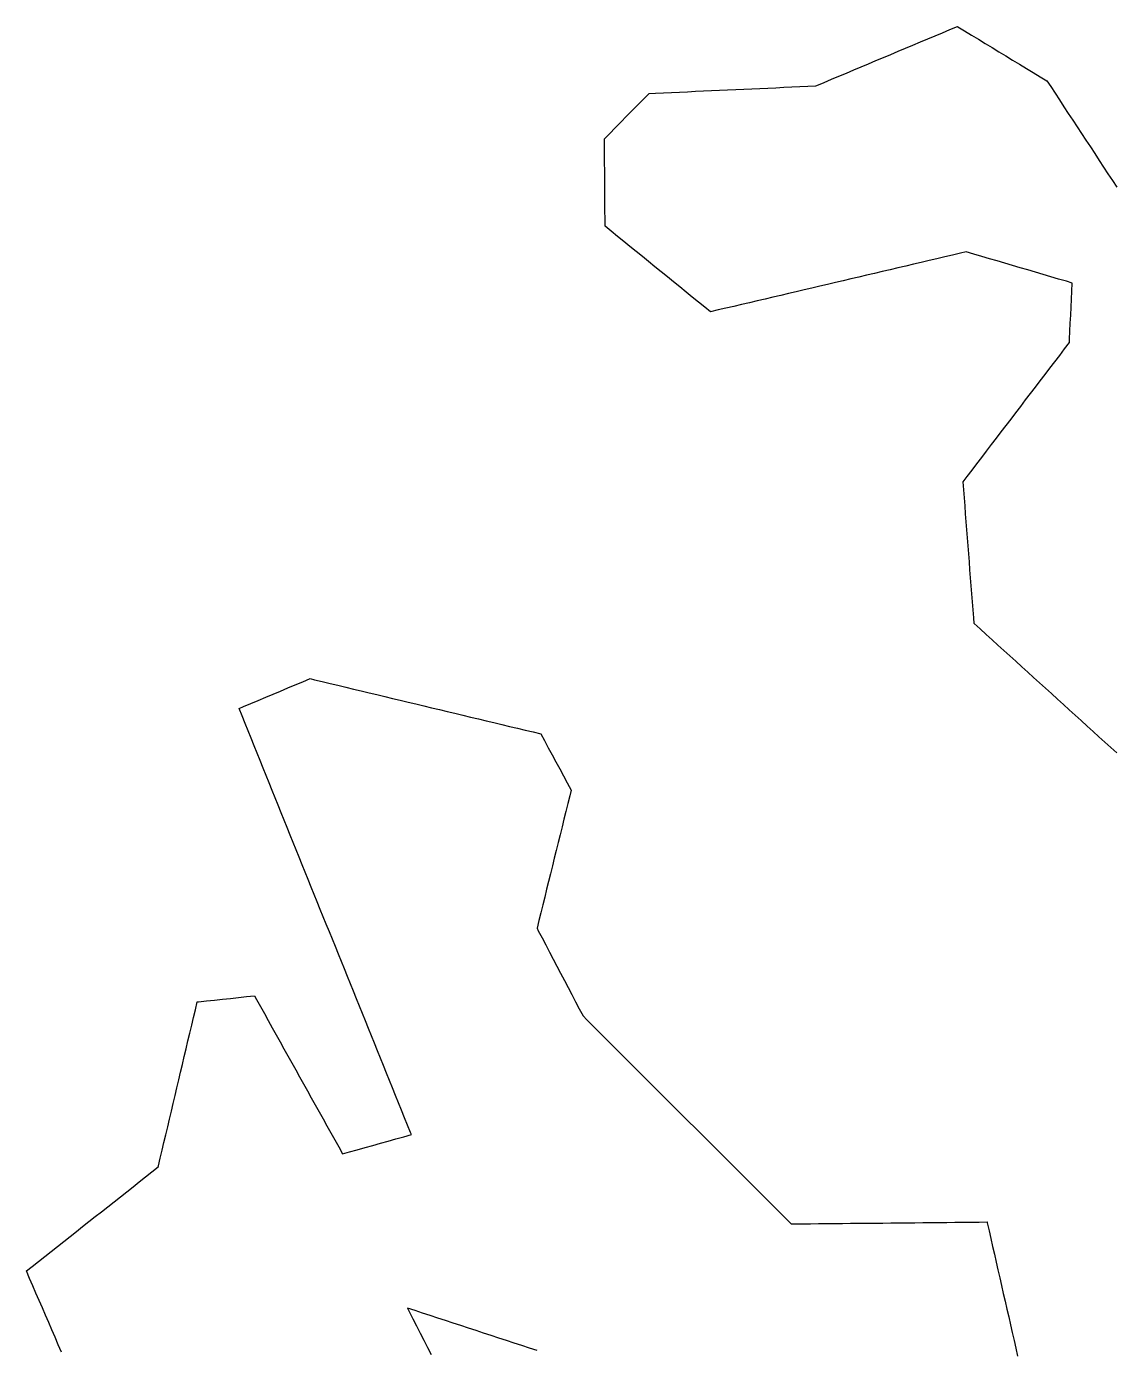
# Model space of a CAD drawing. Header units: millimetres. Extents: x 32 to 3054, y 42 to 5568.
# Drawn here: x 2101.8 to 2237.2, y 4519.6 to 4684.4 of the extents above; entities that cross this region are included whole.
import ezdxf

# ---------------------------------------------------------------- set-up
doc = ezdxf.new("R2010")
doc.units = ezdxf.units.MM
doc.layers.add('ALL_ISLANDS', color=7, linetype='Continuous')
doc.layers.add('OUTLINE_ISLAND_01', color=7, linetype='Continuous')

msp = doc.modelspace()

# ---------------------------------------------------------------- linework, layer by layer
at = {"layer": 'ALL_ISLANDS'}
for points in [[(2237.6921, 4593.9138), (2236.9513, 4594.5856), (2236.2106, 4595.2574), (2235.4699, 4595.9292), (2234.7292, 4596.601), (2233.9884, 4597.2728), (2233.2477, 4597.9446), (2232.507, 4598.6164), (2231.7662, 4599.2882), (2231.0255, 4599.96), (2230.2848, 4600.6318), (2229.5441, 4601.3036), (2228.8033, 4601.9754), (2228.0626, 4602.6472), (2227.3219, 4603.319), (2226.5811, 4603.9908), (2225.8404, 4604.6626), (2225.0997, 4605.3344), (2224.359, 4606.0062), (2223.6182, 4606.6781), (2222.8775, 4607.3499), (2222.1368, 4608.0217), (2221.396, 4608.6935), (2220.6553, 4609.3653), (2219.9146, 4610.0371), (2219.8592, 4610.7489), (2219.7816, 4611.7459), (2219.704, 4612.7429), (2219.6264, 4613.7399), (2219.5488, 4614.7369), (2219.4712, 4615.7339), (2219.3936, 4616.7309), (2219.316, 4617.7278), (2219.2384, 4618.7248), (2219.1608, 4619.7218), (2219.0832, 4620.7188), (2219.0056, 4621.7158), (2218.928, 4622.7128), (2218.8504, 4623.7097), (2218.7728, 4624.7067), (2218.6952, 4625.7037), (2218.6176, 4626.7007), (2218.54, 4627.6977), (2219.0444, 4628.3584), (2219.6512, 4629.1533), (2220.258, 4629.9481), (2220.8648, 4630.743), (2221.4716, 4631.5379), (2222.0784, 4632.3327), (2222.6852, 4633.1276), (2223.292, 4633.9224), (2223.8988, 4634.7173), (2224.5056, 4635.5121), (2225.1124, 4636.307), (2225.7192, 4637.1018), (2226.326, 4637.8967), (2226.9328, 4638.6916), (2227.5396, 4639.4864), (2228.1464, 4640.2813), (2228.7532, 4641.0761), (2229.36, 4641.871), (2229.9668, 4642.6658), (2230.5736, 4643.4607), (2231.1804, 4644.2555), (2231.7872, 4645.0504), (2231.8066, 4645.481), (2231.8515, 4646.48), (2231.8964, 4647.479), (2231.9414, 4648.478), (2231.9863, 4649.477), (2232.0312, 4650.476), (2232.0762, 4651.475), (2232.1211, 4652.474), (2231.403, 4652.6851), (2230.4436, 4652.9671), (2229.4842, 4653.2491), (2228.5248, 4653.5311), (2227.5654, 4653.8131), (2226.606, 4654.0951), (2225.6465, 4654.3772), (2224.6871, 4654.6592), (2223.7277, 4654.9412), (2222.7683, 4655.2232), (2221.8089, 4655.5052), (2220.8495, 4655.7873), (2219.8901, 4656.0693), (2218.9307, 4656.3513), (2218.1963, 4656.1793), (2217.2226, 4655.9513), (2216.249, 4655.7233), (2215.2753, 4655.4953), (2214.3017, 4655.2673), (2213.328, 4655.0393), (2212.3543, 4654.8113), (2211.3807, 4654.5833), (2210.407, 4654.3553), (2209.4334, 4654.1273), (2208.4597, 4653.8993), (2207.486, 4653.6713), (2206.5124, 4653.4433), (2205.5387, 4653.2152), (2204.5651, 4652.9872), (2203.5914, 4652.7592), (2202.6177, 4652.5312), (2201.6441, 4652.3032), (2200.6704, 4652.0752), (2199.6968, 4651.8472), (2198.7231, 4651.6192), (2197.7494, 4651.3912), (2196.7758, 4651.1632), (2195.8021, 4650.9352), (2194.8285, 4650.7072), (2193.8548, 4650.4792), (2192.8811, 4650.2512), (2191.9075, 4650.0232), (2190.9338, 4649.7952), (2189.9602, 4649.5672), (2188.9865, 4649.3392), (2188.0128, 4649.1112), (2187.0392, 4648.8832), (2186.3353, 4649.4556), (2185.5595, 4650.0866), (2184.7837, 4650.7175), (2184.0079, 4651.3485), (2183.2321, 4651.9795), (2182.4563, 4652.6104), (2181.6805, 4653.2414), (2180.9047, 4653.8724), (2180.1289, 4654.5033), (2179.3531, 4655.1343), (2178.5773, 4655.7653), (2177.8014, 4656.3962), (2177.0256, 4657.0272), (2176.2498, 4657.6582), (2175.474, 4658.2891), (2174.6982, 4658.9201), (2173.9224, 4659.5511), (2173.9162, 4660.4543), (2173.9094, 4661.4543), (2173.9026, 4662.4543), (2173.8957, 4663.4542), (2173.8889, 4664.4542), (2173.882, 4665.4542), (2173.8752, 4666.4542), (2173.8684, 4667.4542), (2173.8615, 4668.4541), (2173.8547, 4669.4541), (2173.8479, 4670.4541), (2174.4969, 4671.1118), (2175.1993, 4671.8236), (2175.9017, 4672.5353), (2176.6041, 4673.2471), (2177.3065, 4673.9589), (2178.0088, 4674.6707), (2178.7112, 4675.3825), (2179.4136, 4676.0943), (2180.2069, 4676.1304), (2181.2059, 4676.176), (2182.2048, 4676.2215), (2183.2038, 4676.267), (2184.2028, 4676.3125), (2185.2017, 4676.3581), (2186.2007, 4676.4036), (2187.1997, 4676.4491), (2188.1986, 4676.4946), (2189.1976, 4676.5402), (2190.1965, 4676.5857), (2191.1955, 4676.6312), (2192.1945, 4676.6767), (2193.1934, 4676.7223), (2194.1924, 4676.7678), (2195.1914, 4676.8133), (2196.1903, 4676.8588), (2197.1893, 4676.9044), (2198.1883, 4676.9499), (2199.1872, 4676.9954), (2200.1862, 4677.0409), (2200.3034, 4677.0901), (2201.2255, 4677.477), (2202.1476, 4677.8639), (2203.0697, 4678.2509), (2203.9918, 4678.6378), (2204.9139, 4679.0247), (2205.8361, 4679.4116), (2206.7582, 4679.7985), (2207.6803, 4680.1854), (2208.6024, 4680.5724), (2209.5245, 4680.9593), (2210.4466, 4681.3462), (2211.3687, 4681.7331), (2212.2909, 4682.12), (2213.213, 4682.5069), (2214.1351, 4682.8938), (2215.0572, 4683.2808), (2215.9793, 4683.6677), (2216.9014, 4684.0546), (2217.8236, 4684.4415), (2217.8706, 4684.4129), (2218.7252, 4683.8937), (2219.5798, 4683.3744), (2220.4344, 4682.8551), (2221.289, 4682.3359), (2222.1437, 4681.8166), (2222.9983, 4681.2973), (2223.8529, 4680.7781), (2224.7075, 4680.2588), (2225.5621, 4679.7396), (2226.4167, 4679.2203), (2227.2713, 4678.701), (2228.126, 4678.1818), (2228.9806, 4677.6625), (2229.4473, 4676.9523), (2229.9965, 4676.1166), (2230.5457, 4675.2809), (2231.0949, 4674.4452), (2231.6441, 4673.6095), (2232.1932, 4672.7738), (2232.7424, 4671.9381), (2233.2916, 4671.1024), (2233.8408, 4670.2667), (2234.39, 4669.431), (2234.9392, 4668.5953), (2235.4884, 4667.7596), (2236.0376, 4666.9239), (2236.5868, 4666.0882), (2237.1359, 4665.2525), (2237.6851, 4664.4168)], [(2106.1734, 4519.2631), (2105.7776, 4520.1814), (2105.3818, 4521.0998), (2104.986, 4522.0181), (2104.5902, 4522.9364), (2104.1944, 4523.8548), (2103.7986, 4524.7731), (2103.4028, 4525.6915), (2103.007, 4526.6098), (2102.6112, 4527.5281), (2102.2154, 4528.4465), (2101.8196, 4529.3648), (2102.5432, 4529.9364), (2103.3279, 4530.5562), (2104.1126, 4531.1761), (2104.8974, 4531.7959), (2105.6821, 4532.4158), (2106.4668, 4533.0356), (2107.2515, 4533.6555), (2108.0362, 4534.2754), (2108.8209, 4534.8952), (2109.6057, 4535.5151), (2110.3904, 4536.1349), (2111.1751, 4536.7548), (2111.9598, 4537.3746), (2112.7445, 4537.9945), (2113.5292, 4538.6143), (2114.314, 4539.2342), (2115.0987, 4539.854), (2115.8834, 4540.4739), (2116.6681, 4541.0937), (2117.4528, 4541.7136), (2118.2376, 4542.3335), (2118.267, 4542.4582), (2118.4971, 4543.4314), (2118.7271, 4544.4046), (2118.9572, 4545.3778), (2119.1872, 4546.3509), (2119.4173, 4547.3241), (2119.6473, 4548.2973), (2119.8774, 4549.2705), (2120.1074, 4550.2437), (2120.3375, 4551.2168), (2120.5675, 4552.19), (2120.7976, 4553.1632), (2121.0276, 4554.1364), (2121.2577, 4555.1096), (2121.4877, 4556.0827), (2121.7178, 4557.0559), (2121.9478, 4558.0291), (2122.1779, 4559.0023), (2122.4079, 4559.9754), (2122.638, 4560.9486), (2122.868, 4561.9218), (2123.0981, 4562.895), (2123.2678, 4562.913), (2124.2622, 4563.0189), (2125.2565, 4563.1248), (2126.2509, 4563.2306), (2127.2453, 4563.3365), (2128.2397, 4563.4424), (2129.2341, 4563.5482), (2130.2284, 4563.6541), (2130.4947, 4563.1769), (2130.982, 4562.3037), (2131.4693, 4561.4304), (2131.9565, 4560.5572), (2132.4438, 4559.6839), (2132.9311, 4558.8107), (2133.4184, 4557.9374), (2133.9056, 4557.0642), (2134.3929, 4556.1909), (2134.8802, 4555.3177), (2135.3675, 4554.4444), (2135.8547, 4553.5712), (2136.342, 4552.6979), (2136.8293, 4551.8247), (2137.3166, 4550.9514), (2137.8039, 4550.0782), (2138.2911, 4549.2049), (2138.7784, 4548.3317), (2139.2657, 4547.4584), (2139.753, 4546.5852), (2140.2402, 4545.7119), (2140.7275, 4544.8387), (2141.2148, 4543.9655), (2142.0854, 4544.2096), (2143.0483, 4544.4796), (2144.0112, 4544.7496), (2144.974, 4545.0196), (2145.9369, 4545.2897), (2146.8997, 4545.5597), (2147.8626, 4545.8297), (2148.8254, 4546.0997), (2149.7883, 4546.3697), (2149.6903, 4546.6118), (2149.3152, 4547.5387), (2148.9401, 4548.4657), (2148.565, 4549.3927), (2148.1898, 4550.3197), (2147.8147, 4551.2466), (2147.4396, 4552.1736), (2147.0645, 4553.1006), (2146.6893, 4554.0276), (2146.3142, 4554.9545), (2145.9391, 4555.8815), (2145.5639, 4556.8085), (2145.1888, 4557.7355), (2144.8137, 4558.6624), (2144.4386, 4559.5894), (2144.0634, 4560.5164), (2143.6883, 4561.4433), (2143.3132, 4562.3703), (2142.9381, 4563.2973), (2142.5629, 4564.2243), (2142.1878, 4565.1512), (2141.8127, 4566.0782), (2141.4375, 4567.0052), (2141.0624, 4567.9322), (2140.6873, 4568.8591), (2140.3122, 4569.7861), (2139.937, 4570.7131), (2139.5619, 4571.6401), (2139.1868, 4572.567), (2138.8117, 4573.494), (2138.4365, 4574.421), (2138.0614, 4575.3479), (2137.6863, 4576.2749), (2137.3112, 4577.2019), (2136.936, 4578.1289), (2136.5609, 4579.0558), (2136.1858, 4579.9828), (2135.8106, 4580.9098), (2135.4355, 4581.8368), (2135.0604, 4582.7637), (2134.6853, 4583.6907), (2134.3101, 4584.6177), (2133.935, 4585.5447), (2133.5599, 4586.4716), (2133.1848, 4587.3986), (2132.8096, 4588.3256), (2132.4345, 4589.2525), (2132.0594, 4590.1795), (2131.6842, 4591.1065), (2131.3091, 4592.0335), (2130.934, 4592.9604), (2130.5589, 4593.8874), (2130.1837, 4594.8144), (2129.8086, 4595.7414), (2129.4335, 4596.6683), (2129.0584, 4597.5953), (2128.6832, 4598.5223), (2128.3081, 4599.4493), (2128.8658, 4599.6838), (2129.7876, 4600.0715), (2130.7094, 4600.4591), (2131.6312, 4600.8468), (2132.5531, 4601.2344), (2133.4749, 4601.6221), (2134.3967, 4602.0097), (2135.3185, 4602.3974), (2136.2403, 4602.785), (2137.1621, 4603.1727), (2137.7084, 4603.042), (2138.681, 4602.8095), (2139.6536, 4602.5769), (2140.6261, 4602.3443), (2141.5987, 4602.1117), (2142.5713, 4601.8792), (2143.5439, 4601.6466), (2144.5165, 4601.414), (2145.489, 4601.1814), (2146.4616, 4600.9489), (2147.4342, 4600.7163), (2148.4068, 4600.4837), (2149.3793, 4600.2511), (2150.3519, 4600.0185), (2151.3245, 4599.786), (2152.2971, 4599.5534), (2153.2697, 4599.3208), (2154.2422, 4599.0882), (2155.2148, 4598.8557), (2156.1874, 4598.6231), (2157.16, 4598.3905), (2158.1325, 4598.1579), (2159.1051, 4597.9253), (2160.0777, 4597.6928), (2161.0503, 4597.4602), (2162.0229, 4597.2276), (2162.9954, 4596.995), (2163.968, 4596.7625), (2164.9406, 4596.5299), (2165.9132, 4596.2973), (2166.3688, 4595.4531), (2166.8437, 4594.5731), (2167.3186, 4593.6931), (2167.7935, 4592.813), (2168.2685, 4591.933), (2168.7434, 4591.053), (2169.2183, 4590.173), (2169.6933, 4589.2929), (2169.5155, 4588.5733), (2169.2757, 4587.6025), (2169.0359, 4586.6316), (2168.7962, 4585.6608), (2168.5564, 4584.69), (2168.3166, 4583.7191), (2168.0768, 4582.7483), (2167.837, 4581.7775), (2167.5972, 4580.8067), (2167.3574, 4579.8358), (2167.1177, 4578.865), (2166.8779, 4577.8942), (2166.6381, 4576.9234), (2166.3983, 4575.9525), (2166.1585, 4574.9817), (2165.9187, 4574.0109), (2165.6789, 4573.0401), (2165.4392, 4572.0692), (2165.5972, 4571.7681), (2166.0618, 4570.8826), (2166.5264, 4569.9971), (2166.9911, 4569.1116), (2167.4557, 4568.2261), (2167.9203, 4567.3406), (2168.385, 4566.4551), (2168.8496, 4565.5696), (2169.3142, 4564.6841), (2169.7789, 4563.7986), (2170.2435, 4562.9131), (2170.7081, 4562.0276), (2171.1728, 4561.1421), (2171.6441, 4560.6712), (2172.3516, 4559.9645), (2173.0591, 4559.2577), (2173.7665, 4558.551), (2174.474, 4557.8443), (2175.1815, 4557.1375), (2175.889, 4556.4308), (2176.5964, 4555.724), (2177.3039, 4555.0173), (2178.0114, 4554.3106), (2178.7189, 4553.6038), (2179.4263, 4552.8971), (2180.1338, 4552.1903), (2180.8413, 4551.4836), (2181.5488, 4550.7769), (2182.2562, 4550.0701), (2182.9637, 4549.3634), (2183.6712, 4548.6567), (2184.3786, 4547.9499), (2185.0861, 4547.2432), (2185.7936, 4546.5364), (2186.5011, 4545.8297), (2187.2085, 4545.123), (2187.916, 4544.4162), (2188.6235, 4543.7095), (2189.331, 4543.0027), (2190.0384, 4542.296), (2190.7459, 4541.5893), (2191.4534, 4540.8825), (2192.1609, 4540.1758), (2192.8683, 4539.469), (2193.5758, 4538.7623), (2194.2833, 4538.0556), (2194.9908, 4537.3488), (2195.6982, 4536.6421), (2196.4057, 4535.9353), (2197.1132, 4535.2286), (2197.5228, 4535.2327), (2198.5228, 4535.2428), (2199.5227, 4535.2529), (2200.5227, 4535.263), (2201.5226, 4535.2731), (2202.5226, 4535.2831), (2203.5225, 4535.2932), (2204.5225, 4535.3033), (2205.5224, 4535.3134), (2206.5224, 4535.3235), (2207.5223, 4535.3335), (2208.5223, 4535.3436), (2209.5222, 4535.3537), (2210.5222, 4535.3638), (2211.5221, 4535.3738), (2212.5221, 4535.3839), (2213.522, 4535.394), (2214.522, 4535.4041), (2215.5219, 4535.4142), (2216.5219, 4535.4242), (2217.5218, 4535.4343), (2218.5218, 4535.4444), (2219.5217, 4535.4545), (2220.5217, 4535.4646), (2221.5216, 4535.4746), (2221.5508, 4535.3465), (2221.7727, 4534.3714), (2221.9947, 4533.3964), (2222.2166, 4532.4213), (2222.4385, 4531.4462), (2222.6605, 4530.4712), (2222.8824, 4529.4961), (2223.1043, 4528.5211), (2223.3263, 4527.546), (2223.5482, 4526.5709), (2223.7701, 4525.5959), (2223.9921, 4524.6208), (2224.214, 4523.6457), (2224.4359, 4522.6707), (2224.6579, 4521.6956), (2224.8798, 4520.7206), (2225.1017, 4519.7455), (2225.3237, 4518.7704)], [(2165.4386, 4519.4391), (2164.4886, 4519.7514), (2163.5386, 4520.0636), (2162.5886, 4520.3759), (2161.6386, 4520.6881), (2160.6886, 4521.0004), (2159.7386, 4521.3126), (2158.7886, 4521.6249), (2157.8386, 4521.9371), (2156.8886, 4522.2494), (2155.9386, 4522.5616), (2154.9886, 4522.8739), (2154.0386, 4523.1861), (2153.0886, 4523.4984), (2152.1386, 4523.8107), (2151.1886, 4524.1229), (2150.2386, 4524.4352), (2149.2886, 4524.7474), (2149.5182, 4524.2957), (2149.9713, 4523.4042), (2150.4244, 4522.5127), (2150.8774, 4521.6212), (2151.3305, 4520.7298), (2151.7836, 4519.8383), (2152.2366, 4518.9468)]]:
    msp.add_lwpolyline(points, dxfattribs=at)
at = {"layer": 'OUTLINE_ISLAND_01'}
for points in [[(2237.6921, 4593.9138), (2236.9513, 4594.5856), (2236.2106, 4595.2574), (2235.4699, 4595.9292), (2234.7292, 4596.601), (2233.9884, 4597.2728), (2233.2477, 4597.9446), (2232.507, 4598.6164), (2231.7662, 4599.2882), (2231.0255, 4599.96), (2230.2848, 4600.6318), (2229.5441, 4601.3036), (2228.8033, 4601.9754), (2228.0626, 4602.6472), (2227.3219, 4603.319), (2226.5811, 4603.9908), (2225.8404, 4604.6626), (2225.0997, 4605.3344), (2224.359, 4606.0062), (2223.6182, 4606.6781), (2222.8775, 4607.3499), (2222.1368, 4608.0217), (2221.396, 4608.6935), (2220.6553, 4609.3653), (2219.9146, 4610.0371), (2219.8592, 4610.7489), (2219.7816, 4611.7459), (2219.704, 4612.7429), (2219.6264, 4613.7399), (2219.5488, 4614.7369), (2219.4712, 4615.7339), (2219.3936, 4616.7309), (2219.316, 4617.7278), (2219.2384, 4618.7248), (2219.1608, 4619.7218), (2219.0832, 4620.7188), (2219.0056, 4621.7158), (2218.928, 4622.7128), (2218.8504, 4623.7097), (2218.7728, 4624.7067), (2218.6952, 4625.7037), (2218.6176, 4626.7007), (2218.54, 4627.6977), (2219.0444, 4628.3584), (2219.6512, 4629.1533), (2220.258, 4629.9481), (2220.8648, 4630.743), (2221.4716, 4631.5379), (2222.0784, 4632.3327), (2222.6852, 4633.1276), (2223.292, 4633.9224), (2223.8988, 4634.7173), (2224.5056, 4635.5121), (2225.1124, 4636.307), (2225.7192, 4637.1018), (2226.326, 4637.8967), (2226.9328, 4638.6916), (2227.5396, 4639.4864), (2228.1464, 4640.2813), (2228.7532, 4641.0761), (2229.36, 4641.871), (2229.9668, 4642.6658), (2230.5736, 4643.4607), (2231.1804, 4644.2555), (2231.7872, 4645.0504), (2231.8066, 4645.481), (2231.8515, 4646.48), (2231.8964, 4647.479), (2231.9414, 4648.478), (2231.9863, 4649.477), (2232.0312, 4650.476), (2232.0762, 4651.475), (2232.1211, 4652.474), (2231.403, 4652.6851), (2230.4436, 4652.9671), (2229.4842, 4653.2491), (2228.5248, 4653.5311), (2227.5654, 4653.8131), (2226.606, 4654.0951), (2225.6465, 4654.3772), (2224.6871, 4654.6592), (2223.7277, 4654.9412), (2222.7683, 4655.2232), (2221.8089, 4655.5052), (2220.8495, 4655.7873), (2219.8901, 4656.0693), (2218.9307, 4656.3513), (2218.1963, 4656.1793), (2217.2226, 4655.9513), (2216.249, 4655.7233), (2215.2753, 4655.4953), (2214.3017, 4655.2673), (2213.328, 4655.0393), (2212.3543, 4654.8113), (2211.3807, 4654.5833), (2210.407, 4654.3553), (2209.4334, 4654.1273), (2208.4597, 4653.8993), (2207.486, 4653.6713), (2206.5124, 4653.4433), (2205.5387, 4653.2152), (2204.5651, 4652.9872), (2203.5914, 4652.7592), (2202.6177, 4652.5312), (2201.6441, 4652.3032), (2200.6704, 4652.0752), (2199.6968, 4651.8472), (2198.7231, 4651.6192), (2197.7494, 4651.3912), (2196.7758, 4651.1632), (2195.8021, 4650.9352), (2194.8285, 4650.7072), (2193.8548, 4650.4792), (2192.8811, 4650.2512), (2191.9075, 4650.0232), (2190.9338, 4649.7952), (2189.9602, 4649.5672), (2188.9865, 4649.3392), (2188.0128, 4649.1112), (2187.0392, 4648.8832), (2186.3353, 4649.4556), (2185.5595, 4650.0866), (2184.7837, 4650.7175), (2184.0079, 4651.3485), (2183.2321, 4651.9795), (2182.4563, 4652.6104), (2181.6805, 4653.2414), (2180.9047, 4653.8724), (2180.1289, 4654.5033), (2179.3531, 4655.1343), (2178.5773, 4655.7653), (2177.8014, 4656.3962), (2177.0256, 4657.0272), (2176.2498, 4657.6582), (2175.474, 4658.2891), (2174.6982, 4658.9201), (2173.9224, 4659.5511), (2173.9162, 4660.4543), (2173.9094, 4661.4543), (2173.9026, 4662.4543), (2173.8957, 4663.4542), (2173.8889, 4664.4542), (2173.882, 4665.4542), (2173.8752, 4666.4542), (2173.8684, 4667.4542), (2173.8615, 4668.4541), (2173.8547, 4669.4541), (2173.8479, 4670.4541), (2174.4969, 4671.1118), (2175.1993, 4671.8236), (2175.9017, 4672.5353), (2176.6041, 4673.2471), (2177.3065, 4673.9589), (2178.0088, 4674.6707), (2178.7112, 4675.3825), (2179.4136, 4676.0943), (2180.2069, 4676.1304), (2181.2059, 4676.176), (2182.2048, 4676.2215), (2183.2038, 4676.267), (2184.2028, 4676.3125), (2185.2017, 4676.3581), (2186.2007, 4676.4036), (2187.1997, 4676.4491), (2188.1986, 4676.4946), (2189.1976, 4676.5402), (2190.1965, 4676.5857), (2191.1955, 4676.6312), (2192.1945, 4676.6767), (2193.1934, 4676.7223), (2194.1924, 4676.7678), (2195.1914, 4676.8133), (2196.1903, 4676.8588), (2197.1893, 4676.9044), (2198.1883, 4676.9499), (2199.1872, 4676.9954), (2200.1862, 4677.0409), (2200.3034, 4677.0901), (2201.2255, 4677.477), (2202.1476, 4677.8639), (2203.0697, 4678.2509), (2203.9918, 4678.6378), (2204.9139, 4679.0247), (2205.8361, 4679.4116), (2206.7582, 4679.7985), (2207.6803, 4680.1854), (2208.6024, 4680.5724), (2209.5245, 4680.9593), (2210.4466, 4681.3462), (2211.3687, 4681.7331), (2212.2909, 4682.12), (2213.213, 4682.5069), (2214.1351, 4682.8938), (2215.0572, 4683.2808), (2215.9793, 4683.6677), (2216.9014, 4684.0546), (2217.8236, 4684.4415), (2217.8706, 4684.4129), (2218.7252, 4683.8937), (2219.5798, 4683.3744), (2220.4344, 4682.8551), (2221.289, 4682.3359), (2222.1437, 4681.8166), (2222.9983, 4681.2973), (2223.8529, 4680.7781), (2224.7075, 4680.2588), (2225.5621, 4679.7396), (2226.4167, 4679.2203), (2227.2713, 4678.701), (2228.126, 4678.1818), (2228.9806, 4677.6625), (2229.4473, 4676.9523), (2229.9965, 4676.1166), (2230.5457, 4675.2809), (2231.0949, 4674.4452), (2231.6441, 4673.6095), (2232.1932, 4672.7738), (2232.7424, 4671.9381), (2233.2916, 4671.1024), (2233.8408, 4670.2667), (2234.39, 4669.431), (2234.9392, 4668.5953), (2235.4884, 4667.7596), (2236.0376, 4666.9239), (2236.5868, 4666.0882), (2237.1359, 4665.2525), (2237.6851, 4664.4168)], [(2106.1734, 4519.2631), (2105.7776, 4520.1814), (2105.3818, 4521.0998), (2104.986, 4522.0181), (2104.5902, 4522.9364), (2104.1944, 4523.8548), (2103.7986, 4524.7731), (2103.4028, 4525.6915), (2103.007, 4526.6098), (2102.6112, 4527.5281), (2102.2154, 4528.4465), (2101.8196, 4529.3648), (2102.5432, 4529.9364), (2103.3279, 4530.5562), (2104.1126, 4531.1761), (2104.8974, 4531.7959), (2105.6821, 4532.4158), (2106.4668, 4533.0356), (2107.2515, 4533.6555), (2108.0362, 4534.2754), (2108.8209, 4534.8952), (2109.6057, 4535.5151), (2110.3904, 4536.1349), (2111.1751, 4536.7548), (2111.9598, 4537.3746), (2112.7445, 4537.9945), (2113.5292, 4538.6143), (2114.314, 4539.2342), (2115.0987, 4539.854), (2115.8834, 4540.4739), (2116.6681, 4541.0937), (2117.4528, 4541.7136), (2118.2376, 4542.3335), (2118.267, 4542.4582), (2118.4971, 4543.4314), (2118.7271, 4544.4046), (2118.9572, 4545.3778), (2119.1872, 4546.3509), (2119.4173, 4547.3241), (2119.6473, 4548.2973), (2119.8774, 4549.2705), (2120.1074, 4550.2437), (2120.3375, 4551.2168), (2120.5675, 4552.19), (2120.7976, 4553.1632), (2121.0276, 4554.1364), (2121.2577, 4555.1096), (2121.4877, 4556.0827), (2121.7178, 4557.0559), (2121.9478, 4558.0291), (2122.1779, 4559.0023), (2122.4079, 4559.9754), (2122.638, 4560.9486), (2122.868, 4561.9218), (2123.0981, 4562.895), (2123.2678, 4562.913), (2124.2622, 4563.0189), (2125.2565, 4563.1248), (2126.2509, 4563.2306), (2127.2453, 4563.3365), (2128.2397, 4563.4424), (2129.2341, 4563.5482), (2130.2284, 4563.6541), (2130.4947, 4563.1769), (2130.982, 4562.3037), (2131.4693, 4561.4304), (2131.9565, 4560.5572), (2132.4438, 4559.6839), (2132.9311, 4558.8107), (2133.4184, 4557.9374), (2133.9056, 4557.0642), (2134.3929, 4556.1909), (2134.8802, 4555.3177), (2135.3675, 4554.4444), (2135.8547, 4553.5712), (2136.342, 4552.6979), (2136.8293, 4551.8247), (2137.3166, 4550.9514), (2137.8039, 4550.0782), (2138.2911, 4549.2049), (2138.7784, 4548.3317), (2139.2657, 4547.4584), (2139.753, 4546.5852), (2140.2402, 4545.7119), (2140.7275, 4544.8387), (2141.2148, 4543.9655), (2142.0854, 4544.2096), (2143.0483, 4544.4796), (2144.0112, 4544.7496), (2144.974, 4545.0196), (2145.9369, 4545.2897), (2146.8997, 4545.5597), (2147.8626, 4545.8297), (2148.8254, 4546.0997), (2149.7883, 4546.3697), (2149.6903, 4546.6118), (2149.3152, 4547.5387), (2148.9401, 4548.4657), (2148.565, 4549.3927), (2148.1898, 4550.3197), (2147.8147, 4551.2466), (2147.4396, 4552.1736), (2147.0645, 4553.1006), (2146.6893, 4554.0276), (2146.3142, 4554.9545), (2145.9391, 4555.8815), (2145.5639, 4556.8085), (2145.1888, 4557.7355), (2144.8137, 4558.6624), (2144.4386, 4559.5894), (2144.0634, 4560.5164), (2143.6883, 4561.4433), (2143.3132, 4562.3703), (2142.9381, 4563.2973), (2142.5629, 4564.2243), (2142.1878, 4565.1512), (2141.8127, 4566.0782), (2141.4375, 4567.0052), (2141.0624, 4567.9322), (2140.6873, 4568.8591), (2140.3122, 4569.7861), (2139.937, 4570.7131), (2139.5619, 4571.6401), (2139.1868, 4572.567), (2138.8117, 4573.494), (2138.4365, 4574.421), (2138.0614, 4575.3479), (2137.6863, 4576.2749), (2137.3112, 4577.2019), (2136.936, 4578.1289), (2136.5609, 4579.0558), (2136.1858, 4579.9828), (2135.8106, 4580.9098), (2135.4355, 4581.8368), (2135.0604, 4582.7637), (2134.6853, 4583.6907), (2134.3101, 4584.6177), (2133.935, 4585.5447), (2133.5599, 4586.4716), (2133.1848, 4587.3986), (2132.8096, 4588.3256), (2132.4345, 4589.2525), (2132.0594, 4590.1795), (2131.6842, 4591.1065), (2131.3091, 4592.0335), (2130.934, 4592.9604), (2130.5589, 4593.8874), (2130.1837, 4594.8144), (2129.8086, 4595.7414), (2129.4335, 4596.6683), (2129.0584, 4597.5953), (2128.6832, 4598.5223), (2128.3081, 4599.4493), (2128.8658, 4599.6838), (2129.7876, 4600.0715), (2130.7094, 4600.4591), (2131.6312, 4600.8468), (2132.5531, 4601.2344), (2133.4749, 4601.6221), (2134.3967, 4602.0097), (2135.3185, 4602.3974), (2136.2403, 4602.785), (2137.1621, 4603.1727), (2137.7084, 4603.042), (2138.681, 4602.8095), (2139.6536, 4602.5769), (2140.6261, 4602.3443), (2141.5987, 4602.1117), (2142.5713, 4601.8792), (2143.5439, 4601.6466), (2144.5165, 4601.414), (2145.489, 4601.1814), (2146.4616, 4600.9489), (2147.4342, 4600.7163), (2148.4068, 4600.4837), (2149.3793, 4600.2511), (2150.3519, 4600.0185), (2151.3245, 4599.786), (2152.2971, 4599.5534), (2153.2697, 4599.3208), (2154.2422, 4599.0882), (2155.2148, 4598.8557), (2156.1874, 4598.6231), (2157.16, 4598.3905), (2158.1325, 4598.1579), (2159.1051, 4597.9253), (2160.0777, 4597.6928), (2161.0503, 4597.4602), (2162.0229, 4597.2276), (2162.9954, 4596.995), (2163.968, 4596.7625), (2164.9406, 4596.5299), (2165.9132, 4596.2973), (2166.3688, 4595.4531), (2166.8437, 4594.5731), (2167.3186, 4593.6931), (2167.7935, 4592.813), (2168.2685, 4591.933), (2168.7434, 4591.053), (2169.2183, 4590.173), (2169.6933, 4589.2929), (2169.5155, 4588.5733), (2169.2757, 4587.6025), (2169.0359, 4586.6316), (2168.7962, 4585.6608), (2168.5564, 4584.69), (2168.3166, 4583.7191), (2168.0768, 4582.7483), (2167.837, 4581.7775), (2167.5972, 4580.8067), (2167.3574, 4579.8358), (2167.1177, 4578.865), (2166.8779, 4577.8942), (2166.6381, 4576.9234), (2166.3983, 4575.9525), (2166.1585, 4574.9817), (2165.9187, 4574.0109), (2165.6789, 4573.0401), (2165.4392, 4572.0692), (2165.5972, 4571.7681), (2166.0618, 4570.8826), (2166.5264, 4569.9971), (2166.9911, 4569.1116), (2167.4557, 4568.2261), (2167.9203, 4567.3406), (2168.385, 4566.4551), (2168.8496, 4565.5696), (2169.3142, 4564.6841), (2169.7789, 4563.7986), (2170.2435, 4562.9131), (2170.7081, 4562.0276), (2171.1728, 4561.1421), (2171.6441, 4560.6712), (2172.3516, 4559.9645), (2173.0591, 4559.2577), (2173.7665, 4558.551), (2174.474, 4557.8443), (2175.1815, 4557.1375), (2175.889, 4556.4308), (2176.5964, 4555.724), (2177.3039, 4555.0173), (2178.0114, 4554.3106), (2178.7189, 4553.6038), (2179.4263, 4552.8971), (2180.1338, 4552.1903), (2180.8413, 4551.4836), (2181.5488, 4550.7769), (2182.2562, 4550.0701), (2182.9637, 4549.3634), (2183.6712, 4548.6567), (2184.3786, 4547.9499), (2185.0861, 4547.2432), (2185.7936, 4546.5364), (2186.5011, 4545.8297), (2187.2085, 4545.123), (2187.916, 4544.4162), (2188.6235, 4543.7095), (2189.331, 4543.0027), (2190.0384, 4542.296), (2190.7459, 4541.5893), (2191.4534, 4540.8825), (2192.1609, 4540.1758), (2192.8683, 4539.469), (2193.5758, 4538.7623), (2194.2833, 4538.0556), (2194.9908, 4537.3488), (2195.6982, 4536.6421), (2196.4057, 4535.9353), (2197.1132, 4535.2286), (2197.5228, 4535.2327), (2198.5228, 4535.2428), (2199.5227, 4535.2529), (2200.5227, 4535.263), (2201.5226, 4535.2731), (2202.5226, 4535.2831), (2203.5225, 4535.2932), (2204.5225, 4535.3033), (2205.5224, 4535.3134), (2206.5224, 4535.3235), (2207.5223, 4535.3335), (2208.5223, 4535.3436), (2209.5222, 4535.3537), (2210.5222, 4535.3638), (2211.5221, 4535.3738), (2212.5221, 4535.3839), (2213.522, 4535.394), (2214.522, 4535.4041), (2215.5219, 4535.4142), (2216.5219, 4535.4242), (2217.5218, 4535.4343), (2218.5218, 4535.4444), (2219.5217, 4535.4545), (2220.5217, 4535.4646), (2221.5216, 4535.4746), (2221.5508, 4535.3465), (2221.7727, 4534.3714), (2221.9947, 4533.3964), (2222.2166, 4532.4213), (2222.4385, 4531.4462), (2222.6605, 4530.4712), (2222.8824, 4529.4961), (2223.1043, 4528.5211), (2223.3263, 4527.546), (2223.5482, 4526.5709), (2223.7701, 4525.5959), (2223.9921, 4524.6208), (2224.214, 4523.6457), (2224.4359, 4522.6707), (2224.6579, 4521.6956), (2224.8798, 4520.7206), (2225.1017, 4519.7455), (2225.3237, 4518.7704)], [(2165.4386, 4519.4391), (2164.4886, 4519.7514), (2163.5386, 4520.0636), (2162.5886, 4520.3759), (2161.6386, 4520.6881), (2160.6886, 4521.0004), (2159.7386, 4521.3126), (2158.7886, 4521.6249), (2157.8386, 4521.9371), (2156.8886, 4522.2494), (2155.9386, 4522.5616), (2154.9886, 4522.8739), (2154.0386, 4523.1861), (2153.0886, 4523.4984), (2152.1386, 4523.8107), (2151.1886, 4524.1229), (2150.2386, 4524.4352), (2149.2886, 4524.7474), (2149.5182, 4524.2957), (2149.9713, 4523.4042), (2150.4244, 4522.5127), (2150.8774, 4521.6212), (2151.3305, 4520.7298), (2151.7836, 4519.8383), (2152.2366, 4518.9468)]]:
    msp.add_lwpolyline(points, dxfattribs=at)

doc.saveas('drawing.dxf')
